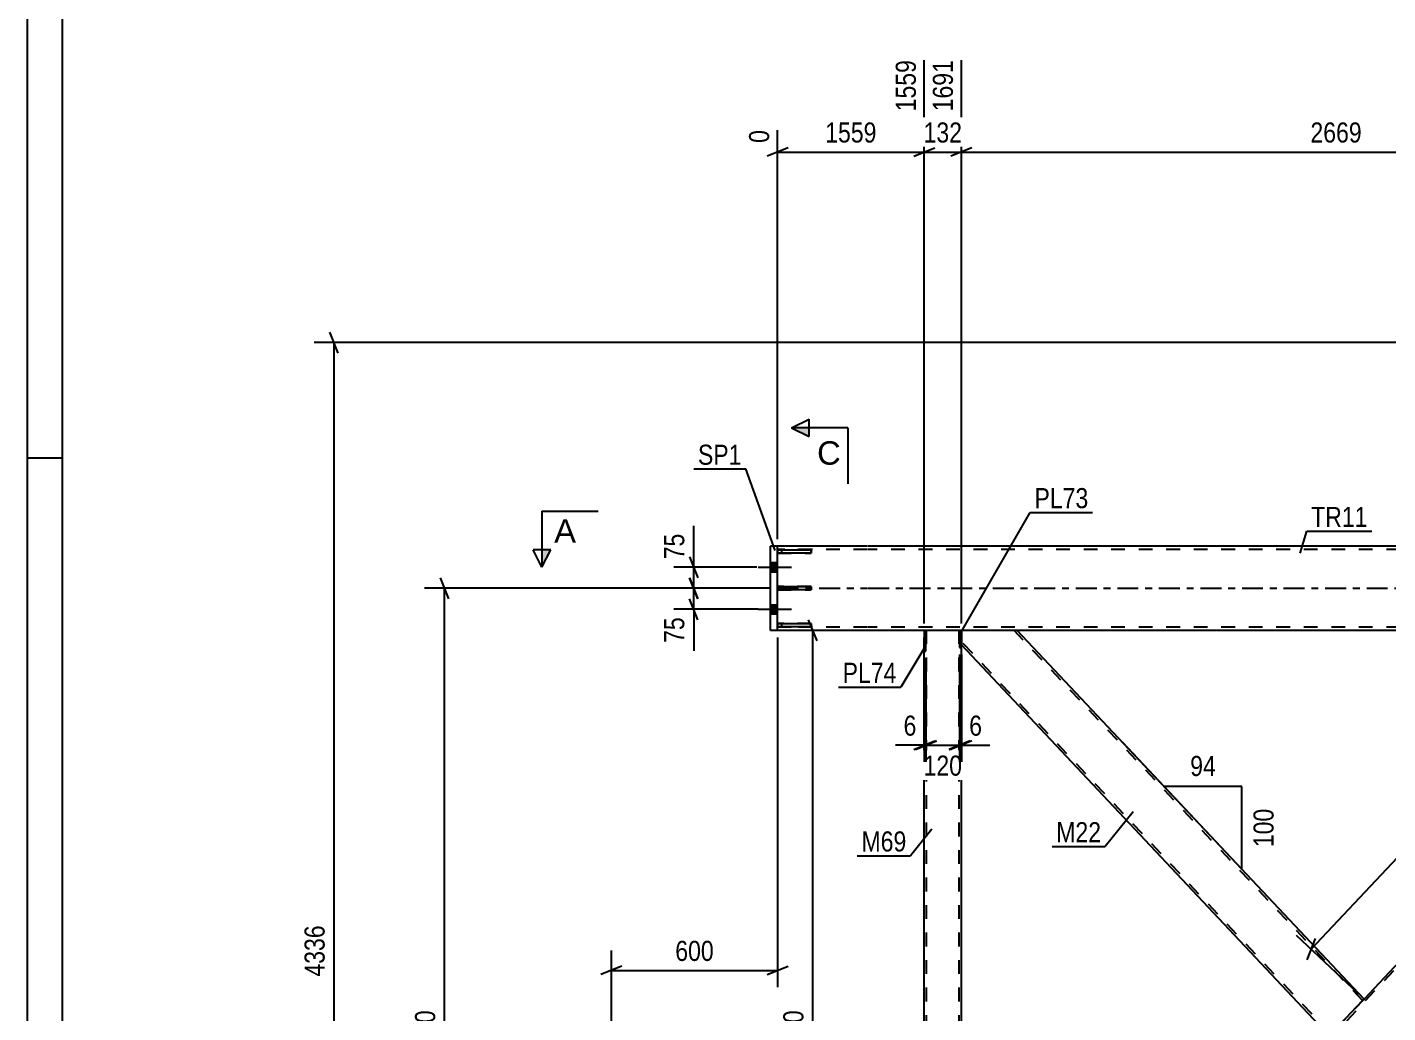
# Model space of a CAD drawing. Header units: millimetres. Extents: x -107 to 1082, y -577 to 264.
# Drawn here: x -107.2 to 86.6, y -60.5 to 80 of the extents above; entities that cross this region are included whole.
import ezdxf

# ---------------------------------------------------------------- set-up
doc = ezdxf.new("R2010")
doc.units = ezdxf.units.MM
doc.linetypes.add('DXK_LINE_DOT2', pattern=[3.9198, 1.9599, -1.9599])
doc.linetypes.add('DXK_LINE_DOT3', pattern=[5.9187, 2.979, -0.9799, 0.9799, -0.9799])
doc.styles.add('Arial', font='ARIAL.TTF', dxfattribs={"height": 0.2})
doc.styles.add('Arial Narrow', font='ARIALN.TTF', dxfattribs={"height": 0.2})

# ---------------------------------------------------------------- blocks, each defined once
blk = doc.blocks.new('Unknown-389677451-1162')
at = {"color": 5, "linetype": 'Continuous'}
for p, q in [((-107.23, 263.53), (-107.23, -577.47)), ((-102.23, 258.53), (-102.23, -572.47)), ((-102.23, 18.53), (-107.23, 18.53))]:
    blk.add_line(p, q, dxfattribs=at)
blk = doc.blocks.new('Part-389677451-2538 - 2462')
at = {"color": 7, "linetype": 'DXK_LINE_DOT2'}
for p, q in [((133.05, -6), (25.84, -120.01)), ((140.56, -7.59), (33.35, -121.6)), ((132.62, -6), (132.64, -6)), ((132.64, -6), (132.62, -6)), ((140.56, -6), (140.56, -8.06)), ((140.56, -8.06), (140.56, -8.06)), ((140.56, -8.06), (140.56, -8.06)), ((83.2, -58.55), (78.26, -63.8)), ((88.14, -63.8), (83.2, -69.05)), ((25.84, -121.6), (25.84, -119.54)), ((33.78, -121.6), (33.76, -121.6)), ((33.78, -121.6), (33.76, -121.6))]:
    blk.add_line(p, q, dxfattribs=at)
at = {"color": 2, "linetype": 'Continuous'}
for p, q in [((132.62, -6), (83.2, -58.55)), ((140.56, -6), (132.64, -6)), ((140.56, -8.06), (88.14, -63.8)), ((25.84, -119.54), (78.26, -63.8)), ((83.2, -69.05), (33.78, -121.6)), ((32.91, -121.6), (25.84, -121.6)), ((33.76, -121.6), (32.91, -121.6))]:
    blk.add_line(p, q, dxfattribs=at)
blk = doc.blocks.new('Part-389677451-2553 - 2462')
at = {"color": 2, "linetype": 'Continuous'}
for p, q in [((33.76, -6), (25.84, -6)), ((83.2, -58.55), (33.78, -6)), ((78.26, -63.8), (25.84, -8.06)), ((82.93, -58.83), (78.26, -63.8)), ((83.2, -58.55), (82.93, -58.83))]:
    blk.add_line(p, q, dxfattribs=at)
at = {"color": 7, "linetype": 'DXK_LINE_DOT2'}
for p, q in [((25.84, -8.06), (25.84, -6)), ((78.48, -63.57), (25.84, -7.59)), ((82.98, -58.78), (33.35, -6)), ((33.78, -6), (33.76, -6)), ((33.78, -6), (33.76, -6)), ((83.17, -58.58), (82.93, -58.83))]:
    blk.add_line(p, q, dxfattribs=at)
blk = doc.blocks.new('Part-389677451-2523 - 2462')
at = {"color": 7, "linetype": 'DXK_LINE_DOT2'}
for p, q in [((25.84, -6), (20.56, -6)), ((20.56, -8.98), (20.56, -6)), ((20.88, -121.6), (20.88, -6)), ((25.52, -121.6), (25.52, -6)), ((25.84, -8.46), (25.84, -6)), ((20.56, -121.6), (20.56, -118.62)), ((25.84, -121.6), (25.84, -119.14)), ((25.84, -121.6), (20.56, -121.6))]:
    blk.add_line(p, q, dxfattribs=at)
at = {"color": 2, "linetype": 'Continuous'}
for p, q in [((20.56, -118.62), (20.56, -8.98)), ((25.84, -119.14), (25.84, -8.46))]:
    blk.add_line(p, q, dxfattribs=at)
blk = doc.blocks.new('Part-389677451-2588 - 2462')
at = {"color": 2, "linetype": 'Continuous'}
for p, q in [((-1.34, -6), (-1.34, 6)), ((-0.34, 6), (-1.34, 6)), ((-0.34, -6), (-0.34, 6)), ((-0.34, -6), (-1.34, -6))]:
    blk.add_line(p, q, dxfattribs=at)
blk = doc.blocks.new('Part-389677451-2681 - 2462')
at = {"color": 7, "linetype": 'DXK_LINE_DOT2'}
for p, q in [((4.46, -5.02), (-0.34, -5.02)), ((-0.34, -5.02), (-0.34, -5.5)), ((-0.34, -5.5), (4.46, -5.5)), ((0.26, -5.5), (0.26, -5.02)), ((4.46, -5.5), (4.46, -5.02))]:
    blk.add_line(p, q, dxfattribs=at)
blk = doc.blocks.new('Part-389677451-2682 - 2462')
at = {"color": 7, "linetype": 'DXK_LINE_DOT2'}
for p, q in [((4.46, 5.5), (-0.34, 5.5)), ((-0.34, 5.5), (-0.34, 5.02)), ((-0.34, 5.02), (4.46, 5.02)), ((0.26, 5.02), (0.26, 5.5)), ((4.46, 5.02), (4.46, 5.5))]:
    blk.add_line(p, q, dxfattribs=at)
blk = doc.blocks.new('Part-389677451-2683 - 2462')
at = {"color": 7, "linetype": 'DXK_LINE_DOT2'}
for p, q in [((4.46, 0.24), (-0.34, 0.24)), ((-0.34, 0.24), (-0.34, -0.24)), ((0.26, -0.24), (0.26, 0.24)), ((4.46, -0.24), (4.46, 0.24)), ((-0.34, -0.24), (4.46, -0.24))]:
    blk.add_line(p, q, dxfattribs=at)
blk = doc.blocks.new('Part-389677451-2689 - 2462')
at = {"color": 2, "linetype": 'Continuous'}
for p, q in [((12.46, 6), (-0.34, 6)), ((106.67, 6), (12.56, 6)), ((12.46, -6), (-0.34, -6)), ((20.56, -6), (12.56, -6)), ((25.6, -6), (20.8, -6)), ((132.64, -6), (33.76, -6))]:
    blk.add_line(p, q, dxfattribs=at)
at = {"color": 7, "linetype": 'DXK_LINE_DOT2'}
for p, q in [((-0.34, -6), (-0.34, 6)), ((12.46, 5.52), (-0.34, 5.52)), ((633.2, 5.52), (12.56, 5.52)), ((12.46, -5.52), (-0.34, -5.52)), ((633.2, -5.52), (12.56, -5.52)), ((20.8, -6), (20.56, -6)), ((33.76, -6), (25.6, -6))]:
    blk.add_line(p, q, dxfattribs=at)
at = {"color": 7, "linetype": 'DXK_LINE_DOT3'}
for p, q in [((-0.34, 0), (12.46, 0)), ((12.56, 0), (633.2, 0))]:
    blk.add_line(p, q, dxfattribs=at)
blk = doc.blocks.new('Part-389677451-2710 - 2462')
at = {"color": 2, "linetype": 'Continuous'}
for p, q in [((-0.34, -5.5), (-0.34, -5.02)), ((-0.34, -5.02), (4.46, -5.02)), ((4.46, -5.5), (-0.34, -5.5)), ((4.46, -5.02), (4.46, -5.5))]:
    blk.add_line(p, q, dxfattribs=at)
at = {"color": 7, "linetype": 'DXK_LINE_DOT2'}
blk.add_line((0.26, -5.5), (0.26, -5.02), dxfattribs=at)
blk = doc.blocks.new('Part-389677451-2711 - 2462')
at = {"color": 2, "linetype": 'Continuous'}
for p, q in [((-0.34, 5.5), (4.46, 5.5)), ((-0.34, 5.5), (-0.34, 5.02)), ((4.46, 5.02), (-0.34, 5.02)), ((4.46, 5.5), (4.46, 5.02))]:
    blk.add_line(p, q, dxfattribs=at)
at = {"color": 7, "linetype": 'DXK_LINE_DOT2'}
blk.add_line((0.26, 5.02), (0.26, 5.5), dxfattribs=at)
blk = doc.blocks.new('Part-389677451-2712 - 2462')
at = {"color": 2, "linetype": 'Continuous'}
for p, q in [((-0.34, -0.24), (-0.34, 0.24)), ((-0.34, 0.24), (4.46, 0.24)), ((4.46, 0.24), (4.46, -0.24)), ((4.46, -0.24), (-0.34, -0.24))]:
    blk.add_line(p, q, dxfattribs=at)
at = {"color": 7, "linetype": 'DXK_LINE_DOT2'}
blk.add_line((0.26, -0.24), (0.26, 0.24), dxfattribs=at)
blk = doc.blocks.new('Part-389677451-2717 - 2462')
at = {"color": 7, "linetype": 'DXK_LINE_DOT2'}
for p, q in [((25.6, -6), (25.84, -6)), ((25.6, -6), (25.6, -8.46)), ((25.84, -6), (25.84, -8.46)), ((25.6, -8.46), (25.84, -8.46))]:
    blk.add_line(p, q, dxfattribs=at)
blk = doc.blocks.new('Part-389677451-2718 - 2462')
at = {"color": 2, "linetype": 'Continuous'}
for p, q in [((25.84, -6), (25.6, -6)), ((25.6, -6), (25.6, -8.46)), ((25.84, -8.46), (25.84, -6)), ((25.6, -8.46), (25.84, -8.46))]:
    blk.add_line(p, q, dxfattribs=at)
blk = doc.blocks.new('Part-389677451-2719 - 2462')
at = {"color": 7, "linetype": 'DXK_LINE_DOT2'}
for p, q in [((20.56, -6), (20.8, -6)), ((20.56, -6), (20.56, -8.98)), ((20.8, -6), (20.8, -8.98)), ((20.56, -8.98), (20.8, -8.98))]:
    blk.add_line(p, q, dxfattribs=at)
blk = doc.blocks.new('Part-389677451-2720 - 2462')
at = {"color": 2, "linetype": 'Continuous'}
for p, q in [((20.8, -6), (20.56, -6)), ((20.56, -6), (20.56, -8.98)), ((20.8, -8.98), (20.8, -6)), ((20.56, -8.98), (20.8, -8.98))]:
    blk.add_line(p, q, dxfattribs=at)
blk = doc.blocks.new('Bolt-389677451-2782 - 2462')
at = {"linetype": 'Continuous'}
for points in [[(-1.34, 3.66), (-1.34, 2.34), (-0.34, 2.34), (-0.34, 3.66)], [(-1.34, 3.66), (-1.34, 2.34), (-0.34, 2.34), (-0.34, 3.66)], [(-1.34, -2.34), (-1.34, -3.66), (-0.34, -3.66), (-0.34, -2.34)], [(-1.34, -2.34), (-1.34, -3.66), (-0.34, -3.66), (-0.34, -2.34)]]:
    blk.add_hatch(color=1, dxfattribs=at).paths.add_polyline_path(points)
at = {"color": 1, "linetype": 'Continuous'}
for p, q in [((-3.1, 3), (1.66, 3)), ((-3.1, 3), (1.66, 3)), ((-1.34, 3.66), (-0.34, 3.66)), ((-1.34, 3.66), (-0.34, 3.66)), ((-1.34, 2.34), (-0.34, 2.34)), ((-1.34, 2.34), (-0.34, 2.34)), ((-3.1, -3), (1.66, -3)), ((-3.1, -3), (1.66, -3)), ((-1.34, -2.34), (-0.34, -2.34)), ((-1.34, -2.34), (-0.34, -2.34)), ((-1.34, -3.66), (-0.34, -3.66)), ((-1.34, -3.66), (-0.34, -3.66))]:
    blk.add_line(p, q, dxfattribs=at)
blk = doc.blocks.new('StraightDimension-389677451-16409 - 2462')
at = {"color": 7, "linetype": 'Continuous'}
for p, q in [((25.84, -5), (25.84, 75.3)), ((132.62, -5), (132.62, 70.8)), ((27.34, 62.79), (24.34, 61.59)), ((25.84, 62.19), (132.62, 62.19)), ((131.12, 61.59), (134.12, 62.79))]:
    blk.add_line(p, q, dxfattribs=at)
at = {"color": 0, "linetype": 'Continuous'}
blk.add_wipeout([(132.02, 71.4), (127.82, 71.4), (127.82, 62.89), (132.02, 62.89)], dxfattribs=at)
at = {"color": 0}
blk.add_wipeout([(83.48, 62.94), (83.48, 67.14), (74.97, 67.14), (74.97, 62.94)], dxfattribs=at)
at = {"color": 3, "linetype": 'Continuous', "style": 'Arial Narrow'}
blk.add_text('4360', height=2.863, rotation=90.0002, dxfattribs=at).set_placement((131.42, 63.49))
at = {"color": 3, "style": 'Arial Narrow'}
blk.add_text('2669', height=2.863, dxfattribs=at).set_placement((75.57, 63.54))
blk = doc.blocks.new('StraightDimension-389677451-36708 - 2462')
at = {"color": 7, "linetype": 'Continuous'}
for p, q in [((-12.88, 4.5), (-11.68, 1.5)), ((-3.28, 3), (-15.13, 3)), ((-12.28, 0), (-12.28, 3)), ((-11.68, -1.5), (-12.88, 1.5)), ((-1.34, 0), (-15.13, 0))]:
    blk.add_line(p, q, dxfattribs=at)
at = {"color": 0}
blk.add_wipeout([(-13.03, 8.38), (-17.23, 8.38), (-17.23, 3.52), (-13.03, 3.52)], dxfattribs=at)
at = {"color": 7, "linetype": 'Continuous'}
blk.add_line((-12.28, 3), (-12.28, 8.91), dxfattribs=at)
blk.add_line((-12.28, 3), (-12.28, 8.91), dxfattribs=at)
at = {"color": 3, "style": 'Arial Narrow'}
blk.add_text('75', height=2.863, rotation=90.0002, dxfattribs=at).set_placement((-13.63, 4.13))
blk = doc.blocks.new('StraightDimension-389677451-15512 - 2462')
at = {"color": 7, "linetype": 'Continuous'}
for p, q in [((25.6, -9.46), (25.6, -25.21)), ((20.8, -9.98), (20.8, -25.21)), ((19.3, -22.96), (22.3, -21.76)), ((20.8, -22.36), (25.6, -22.36)), ((27.1, -21.76), (24.1, -22.96))]:
    blk.add_line(p, q, dxfattribs=at)
at = {"color": 0}
blk.add_wipeout([(26.54, -27.31), (26.54, -23.11), (19.86, -23.11), (19.86, -27.31)], dxfattribs=at)
at = {"color": 3, "style": 'Arial Narrow'}
blk.add_text('120', height=2.863, dxfattribs=at).set_placement((20.46, -26.71))
blk = doc.blocks.new('StraightDimension-389677451-16411 - 2462')
at = {"color": 7, "linetype": 'Continuous'}
for p, q in [((20.56, -5), (20.56, 75.3)), ((-0.34, 7), (-0.34, 65.32)), ((1.16, 62.79), (-1.84, 61.59)), ((-0.34, 62.19), (20.56, 62.19)), ((19.06, 61.59), (22.06, 62.79))]:
    blk.add_line(p, q, dxfattribs=at)
at = {"color": 0, "linetype": 'Continuous'}
for points in [[(19.96, 75.9), (15.76, 75.9), (15.76, 67.39), (19.96, 67.39)], [(-0.94, 65.92), (-5.14, 65.92), (-5.14, 62.89), (-0.94, 62.89)]]:
    blk.add_wipeout(points, dxfattribs=at)
at = {"color": 0}
blk.add_wipeout([(14.37, 62.94), (14.37, 67.14), (5.85, 67.14), (5.85, 62.94)], dxfattribs=at)
at = {"color": 3, "linetype": 'Continuous', "style": 'Arial Narrow'}
for s, height, p in [('1559', 2.863, (19.36, 67.99)), ('0', 2.86, (-1.54, 63.49))]:
    blk.add_text(s, height=height, rotation=90.0002, dxfattribs=at).set_placement(p)
at = {"color": 3, "style": 'Arial Narrow'}
blk.add_text('1559', height=2.863, dxfattribs=at).set_placement((6.45, 63.54))
blk = doc.blocks.new('AngleDimension-389677451-16586 - 2462')
at = {"color": 7, "linetype": 'Continuous'}
for p, q in [((48.73, -21.9), (54.72, -28.26)), ((65.82, -28.26), (54.72, -28.26)), ((65.82, -40.06), (54.72, -28.26)), ((65.82, -40.06), (65.82, -28.26))]:
    blk.add_line(p, q, dxfattribs=at)
at = {"color": 0}
for points in [[(62.7, -27.36), (62.7, -23.16), (57.84, -23.16), (57.84, -27.36)], [(70.92, -30.82), (66.72, -30.82), (66.72, -37.5), (70.92, -37.5)]]:
    blk.add_wipeout(points, dxfattribs=at)
at = {"color": 3, "style": 'Arial Narrow'}
blk.add_text('94', height=2.863, dxfattribs=at).set_placement((58.44, -26.76))
blk.add_text('100', height=2.863, rotation=90.0002, dxfattribs=at).set_placement((70.32, -36.9))
blk = doc.blocks.new('StraightDimension-389677451-3305 - 2462')
at = {"color": 7, "linetype": 'Continuous'}
for p, q in [((131.89, -5.31), (122.99, 3.05)), ((124.48, -0.41), (125.66, 2.6)), ((75.65, -51.45), (125.07, 1.1)), ((82.47, -57.86), (73.58, -49.5)), ((76.24, -49.94), (75.06, -52.95))]:
    blk.add_line(p, q, dxfattribs=at)
at = {"color": 0}
blk.add_wipeout([(102.73, -21.56), (99.67, -18.68), (93.84, -24.88), (96.9, -27.76)], dxfattribs=at)
at = {"color": 3, "style": 'Arial Narrow'}
blk.add_text('1803', height=2.863, rotation=46.7591, dxfattribs=at).set_placement((96.87, -26.91))
blk = doc.blocks.new('StraightDimension-389677451-3144 - 2462')
at = {"color": 7, "linetype": 'Continuous'}
for p, q in [((5.29, -7.5), (4.09, -4.5)), ((24.84, -6), (1.84, -6)), ((4.69, -121.6), (4.69, -6)), ((4.09, -120.1), (5.29, -123.1)), ((24.84, -121.6), (1.84, -121.6))]:
    blk.add_line(p, q, dxfattribs=at)
at = {"color": 0}
blk.add_wipeout([(3.94, -59.54), (-0.26, -59.54), (-0.26, -68.06), (3.94, -68.06)], dxfattribs=at)
at = {"color": 3, "style": 'Arial Narrow'}
blk.add_text('2890', height=2.863, rotation=90.0002, dxfattribs=at).set_placement((3.34, -67.46))
blk = doc.blocks.new('StraightDimension-389677451-3340 - 2462')
at = {"color": 7, "linetype": 'Continuous'}
for p, q in [((-47.17, -1.5), (-48.37, 1.5)), ((-1.34, 0), (-50.62, 0)), ((-47.77, -127.6), (-47.77, 0)), ((-25, -127.6), (-50.62, -127.6)), ((-48.37, -126.1), (-47.17, -129.1))]:
    blk.add_line(p, q, dxfattribs=at)
at = {"color": 0}
blk.add_wipeout([(-48.52, -59.54), (-52.72, -59.54), (-52.72, -68.06), (-48.52, -68.06)], dxfattribs=at)
at = {"color": 3, "style": 'Arial Narrow'}
blk.add_text('3190', height=2.863, rotation=90.0002, dxfattribs=at).set_placement((-49.12, -67.46))
blk = doc.blocks.new('StraightDimension-389677451-15384 - 2462')
at = {"color": 7, "linetype": 'Continuous'}
for p, q in [((140.68, 35.02), (-66.36, 35.02)), ((-62.91, 33.52), (-64.11, 36.52)), ((-63.51, -138.4), (-63.51, 35.02))]:
    blk.add_line(p, q, dxfattribs=at)
at = {"color": 0}
blk.add_wipeout([(-64.26, -47.43), (-68.46, -47.43), (-68.46, -55.95), (-64.26, -55.95)], dxfattribs=at)
at = {"color": 3, "style": 'Arial Narrow'}
blk.add_text('4336', height=2.863, rotation=90.0002, dxfattribs=at).set_placement((-64.86, -55.35))
blk = doc.blocks.new('StraightDimension-389677451-15511 - 2462')
at = {"color": 7, "linetype": 'Continuous'}
for p, q in [((25.6, -9.46), (25.6, -24.76)), ((25.84, -9.46), (25.84, -24.76)), ((24.1, -22.96), (27.1, -21.76)), ((27.34, -21.76), (24.34, -22.96)), ((25.6, -22.36), (25.84, -22.36))]:
    blk.add_line(p, q, dxfattribs=at)
at = {"color": 0}
blk.add_wipeout([(29.39, -21.61), (29.39, -17.41), (26.36, -17.41), (26.36, -21.61)], dxfattribs=at)
at = {"color": 7, "linetype": 'Continuous'}
blk.add_line((25.84, -22.36), (29.92, -22.36), dxfattribs=at)
blk.add_line((25.84, -22.36), (29.92, -22.36), dxfattribs=at)
at = {"color": 3, "style": 'Arial Narrow'}
blk.add_text('6', height=2.86, dxfattribs=at).set_placement((26.96, -21.01))
blk = doc.blocks.new('StraightDimension-389677451-15513 - 2462')
at = {"color": 7, "linetype": 'Continuous'}
for p, q in [((20.56, -9.98), (20.56, -24.76)), ((20.8, -9.98), (20.8, -24.76)), ((19.06, -22.96), (22.06, -21.76)), ((22.3, -21.76), (19.3, -22.96)), ((20.56, -22.36), (20.8, -22.36))]:
    blk.add_line(p, q, dxfattribs=at)
at = {"color": 0}
blk.add_wipeout([(20.03, -21.61), (20.03, -17.41), (17.01, -17.41), (17.01, -21.61)], dxfattribs=at)
at = {"color": 7, "linetype": 'Continuous'}
blk.add_line((20.56, -22.36), (16.48, -22.36), dxfattribs=at)
blk.add_line((20.56, -22.36), (16.48, -22.36), dxfattribs=at)
at = {"color": 3, "style": 'Arial Narrow'}
blk.add_text('6', height=2.86, dxfattribs=at).set_placement((17.61, -21.01))
blk = doc.blocks.new('StraightDimension-389677451-36709 - 2462')
at = {"color": 7, "linetype": 'Continuous'}
for p, q in [((-12.88, 1.5), (-11.68, -1.5)), ((-1.34, 0), (-15.13, 0)), ((-11.68, -4.5), (-12.88, -1.5)), ((-12.28, -3), (-12.28, 0)), ((-3.12, -3), (-15.13, -3))]:
    blk.add_line(p, q, dxfattribs=at)
at = {"color": 0}
blk.add_wipeout([(-13.03, -3.53), (-17.23, -3.53), (-17.23, -8.38), (-13.03, -8.38)], dxfattribs=at)
at = {"color": 7, "linetype": 'Continuous'}
blk.add_line((-12.28, -3), (-12.28, -8.91), dxfattribs=at)
blk.add_line((-12.28, -3), (-12.28, -8.91), dxfattribs=at)
at = {"color": 3, "style": 'Arial Narrow'}
blk.add_text('75', height=2.863, rotation=90.0002, dxfattribs=at).set_placement((-13.63, -7.78))
blk = doc.blocks.new('StraightDimension-389677451-16410 - 2462')
at = {"color": 7, "linetype": 'Continuous'}
for p, q in [((20.56, -5), (20.56, 75.3)), ((25.84, -5), (25.84, 75.3)), ((19.06, 61.59), (22.06, 62.79)), ((20.56, 62.19), (25.84, 62.19)), ((27.34, 62.79), (24.34, 61.59))]:
    blk.add_line(p, q, dxfattribs=at)
at = {"color": 0}
blk.add_wipeout([(26.54, 62.94), (26.54, 67.14), (19.86, 67.14), (19.86, 62.94)], dxfattribs=at)
at = {"color": 0, "linetype": 'Continuous'}
blk.add_wipeout([(25.24, 75.9), (21.04, 75.9), (21.04, 67.39), (25.24, 67.39)], dxfattribs=at)
at = {"color": 3, "linetype": 'Continuous', "style": 'Arial Narrow'}
blk.add_text('1691', height=2.863, rotation=90.0002, dxfattribs=at).set_placement((24.64, 67.99))
at = {"color": 3, "style": 'Arial Narrow'}
blk.add_text('132', height=2.863, dxfattribs=at).set_placement((20.46, 63.54))
blk = doc.blocks.new('StraightDimension-389677451-22454 - 2462')
at = {"color": 7, "linetype": 'Continuous'}
for p, q in [((-0.34, -7), (-0.34, -56.87)), ((-24, -121.1), (-24, -51.62)), ((-22.5, -53.87), (-25.5, -55.07)), ((-1.84, -55.07), (1.16, -53.87)), ((-24, -54.47), (-0.34, -54.47))]:
    blk.add_line(p, q, dxfattribs=at)
at = {"color": 0}
blk.add_wipeout([(-8.83, -53.72), (-8.83, -49.52), (-15.51, -49.52), (-15.51, -53.72)], dxfattribs=at)
at = {"color": 3, "style": 'Arial Narrow'}
blk.add_text('600', height=2.863, dxfattribs=at).set_placement((-14.91, -53.12))
blk = doc.blocks.new('Mark-389677451-2519 - 2462')
at = {"color": 0}
blk.add_wipeout([(18.01, -37.52), (18.01, -34.52), (11.62, -34.52), (11.62, -37.52)], dxfattribs=at)
blk.add_wipeout([(18.01, -37.52), (18.01, -34.52), (11.62, -34.52), (11.62, -37.52)], dxfattribs=at)
at = {"color": 30, "linetype": 'Continuous'}
for p in [(21.66, -34.34), (11.02, -38.12)]:
    blk.add_line(p, (18.61, -38.12), dxfattribs=at)
at = {"color": 3, "style": 'Arial Narrow'}
blk.add_text('M69', height=2.863, dxfattribs=at).set_placement((11.62, -37.52))
blk = doc.blocks.new('Mark-389677451-2549 - 2462')
at = {"color": 0}
blk.add_wipeout([(45.75, -36.2), (45.75, -33.2), (39.36, -33.2), (39.36, -36.2)], dxfattribs=at)
blk.add_wipeout([(45.75, -36.2), (45.75, -33.2), (39.36, -33.2), (39.36, -36.2)], dxfattribs=at)
at = {"color": 30, "linetype": 'Continuous'}
for p in [(50.33, -31.88), (38.76, -36.8)]:
    blk.add_line(p, (46.35, -36.8), dxfattribs=at)
at = {"color": 3, "style": 'Arial Narrow'}
blk.add_text('M22', height=2.863, dxfattribs=at).set_placement((39.36, -36.2))
blk = doc.blocks.new('Mark-389677451-2584 - 2462')
at = {"color": 0}
blk.add_wipeout([(-5.47, 17.61), (-5.47, 20.61), (-11.68, 20.61), (-11.68, 17.61)], dxfattribs=at)
blk.add_wipeout([(-5.47, 17.61), (-5.47, 20.61), (-11.68, 20.61), (-11.68, 17.61)], dxfattribs=at)
at = {"color": 30, "linetype": 'Continuous'}
for p in [(-12.28, 17.01), (-0.66, 5.39)]:
    blk.add_line(p, (-4.87, 17.01), dxfattribs=at)
at = {"color": 3, "style": 'Arial Narrow'}
blk.add_text('SP1', height=2.863, dxfattribs=at).set_placement((-11.68, 17.61))
blk = doc.blocks.new('Mark-389677451-2685 - 2462')
at = {"color": 0}
blk.add_wipeout([(83.71, 8.74), (83.71, 11.74), (75.67, 11.74), (75.67, 8.74)], dxfattribs=at)
blk.add_wipeout([(83.71, 8.74), (83.71, 11.74), (75.67, 11.74), (75.67, 8.74)], dxfattribs=at)
at = {"color": 30, "linetype": 'Continuous'}
for p, q in [((74.09, 5), (75.07, 8.14)), ((75.07, 8.14), (84.31, 8.14))]:
    blk.add_line(p, q, dxfattribs=at)
at = {"color": 3, "style": 'Arial Narrow'}
blk.add_text('TR11', height=2.863, dxfattribs=at).set_placement((75.67, 8.74))
blk = doc.blocks.new('SectionMark-389677451-3780 - 2462')
at = {"linetype": 'Continuous'}
for points in [[(4.16, 22.87), (4.16, 21.62), (1.66, 22.87)], [(4.16, -145.34), (4.16, -146.59), (1.66, -146.59)]]:
    blk.add_hatch(color=6, dxfattribs=at).paths.add_polyline_path(points)
at = {"color": 6, "linetype": 'Continuous'}
for p, q in [((1.66, 22.87), (4.16, 24.12)), ((4.16, 21.62), (4.16, 24.12)), ((9.66, 22.87), (1.66, 22.87)), ((1.66, 22.87), (4.16, 21.62)), ((9.66, 22.87), (9.66, 14.87)), ((9.66, -146.59), (9.66, -138.59)), ((1.66, -146.59), (4.16, -145.34)), ((4.16, -145.34), (4.16, -147.84)), ((9.66, -146.59), (1.66, -146.59)), ((4.16, -147.84), (1.66, -146.59))]:
    blk.add_line(p, q, dxfattribs=at)
at = {"color": 0, "linetype": 'Continuous'}
for points in [[(8.66, 17.62), (8.66, 21.12), (5.29, 21.12), (5.29, 17.62)], [(8.66, -144.84), (8.66, -141.34), (5.29, -141.34), (5.29, -144.84)]]:
    blk.add_wipeout(points, dxfattribs=at)
at = {"color": 3, "linetype": 'Continuous', "style": 'Arial'}
for p in [(5.29, 17.62), (5.29, -144.84)]:
    blk.add_text('C', height=3.34, dxfattribs=at).set_placement(p)
blk = doc.blocks.new('SectionMark-389677451-3782 - 2462')
at = {"linetype": 'Continuous'}
blk.add_hatch(color=6, dxfattribs=at).paths.add_polyline_path([(-33.91, 5.5), (-32.66, 5.5), (-33.91, 3)])
at = {"color": 6, "linetype": 'Continuous'}
for p, q in [((-33.91, 11), (-25.91, 11)), ((-33.91, 11), (-33.91, 3)), ((-33.91, 3), (-35.16, 5.5)), ((-32.66, 5.5), (-35.16, 5.5)), ((-33.91, 3), (-32.66, 5.5))]:
    blk.add_line(p, q, dxfattribs=at)
at = {"color": 0, "linetype": 'Continuous'}
blk.add_wipeout([(-29.05, 6.5), (-29.05, 10), (-32.16, 10), (-32.16, 6.5)], dxfattribs=at)
at = {"color": 3, "linetype": 'Continuous', "style": 'Arial'}
blk.add_text('A', height=3.34, dxfattribs=at).set_placement((-32.16, 6.5))
blk = doc.blocks.new('Mark-389677451-29439 - 2462')
at = {"color": 0}
blk.add_wipeout([(16.6, -13.48), (16.6, -10.48), (8.93, -10.48), (8.93, -13.48)], dxfattribs=at)
blk.add_wipeout([(16.6, -13.48), (16.6, -10.48), (8.93, -10.48), (8.93, -13.48)], dxfattribs=at)
at = {"color": 30, "linetype": 'Continuous'}
for p in [(20.62, -8.37), (8.33, -14.08)]:
    blk.add_line(p, (17.2, -14.08), dxfattribs=at)
at = {"color": 3, "style": 'Arial Narrow'}
blk.add_text('PL74', height=2.863, dxfattribs=at).set_placement((8.93, -13.48))
blk = doc.blocks.new('Mark-389677451-29444 - 2462')
at = {"color": 0}
blk.add_wipeout([(43.94, 11.42), (43.94, 14.42), (36.26, 14.42), (36.26, 11.42)], dxfattribs=at)
blk.add_wipeout([(43.94, 11.42), (43.94, 14.42), (36.26, 14.42), (36.26, 11.42)], dxfattribs=at)
at = {"color": 30, "linetype": 'Continuous'}
for p, q in [((25.66, -6.5), (35.66, 10.82)), ((35.66, 10.82), (44.54, 10.82))]:
    blk.add_line(p, q, dxfattribs=at)
at = {"color": 3, "style": 'Arial Narrow'}
blk.add_text('PL73', height=2.863, dxfattribs=at).set_placement((36.26, 11.42))

msp = doc.modelspace()

# ---------------------------------------------------------------- block references
for name in ['Unknown-389677451-1162', 'Part-389677451-2689 - 2462', 'Part-389677451-2588 - 2462', 'Part-389677451-2682 - 2462', 'Part-389677451-2711 - 2462', 'Bolt-389677451-2782 - 2462', 'Part-389677451-2683 - 2462', 'Part-389677451-2712 - 2462', 'Part-389677451-2681 - 2462', 'Part-389677451-2710 - 2462', 'Part-389677451-2523 - 2462', 'Part-389677451-2719 - 2462', 'Part-389677451-2720 - 2462', 'Part-389677451-2717 - 2462', 'Part-389677451-2718 - 2462', 'Part-389677451-2538 - 2462', 'Part-389677451-2553 - 2462']:
    msp.add_blockref(name, (0, 0))

# ---------------------------------------------------------------- next in the draw order: block references
for name in ['StraightDimension-389677451-16409 - 2462', 'StraightDimension-389677451-36708 - 2462', 'StraightDimension-389677451-15512 - 2462', 'AngleDimension-389677451-16586 - 2462']:
    msp.add_blockref(name, (0, 0))

# ---------------------------------------------------------------- next in the draw order: block references
for name in ['StraightDimension-389677451-16411 - 2462', 'StraightDimension-389677451-3305 - 2462']:
    msp.add_blockref(name, (0, 0))

# ---------------------------------------------------------------- next in the draw order: block references
for name in ['StraightDimension-389677451-3340 - 2462', 'StraightDimension-389677451-3144 - 2462']:
    msp.add_blockref(name, (0, 0))

# ---------------------------------------------------------------- next in the draw order: block references
msp.add_blockref('StraightDimension-389677451-15384 - 2462', (0, 0))

# ---------------------------------------------------------------- next in the draw order: block references
for name in ['StraightDimension-389677451-16410 - 2462', 'Mark-389677451-2584 - 2462', 'Mark-389677451-2685 - 2462', 'StraightDimension-389677451-36709 - 2462', 'StraightDimension-389677451-15511 - 2462', 'StraightDimension-389677451-15513 - 2462', 'Mark-389677451-2549 - 2462', 'Mark-389677451-2519 - 2462']:
    msp.add_blockref(name, (0, 0))

# ---------------------------------------------------------------- next in the draw order: block references
msp.add_blockref('StraightDimension-389677451-22454 - 2462', (0, 0))

# ---------------------------------------------------------------- next in the draw order: block references
msp.add_blockref('SectionMark-389677451-3780 - 2462', (0, 0))

# ---------------------------------------------------------------- next in the draw order: block references
for name in ['SectionMark-389677451-3782 - 2462', 'Mark-389677451-29439 - 2462']:
    msp.add_blockref(name, (0, 0))

# ---------------------------------------------------------------- next in the draw order: block references
msp.add_blockref('Mark-389677451-29444 - 2462', (0, 0))

doc.saveas('drawing.dxf')
